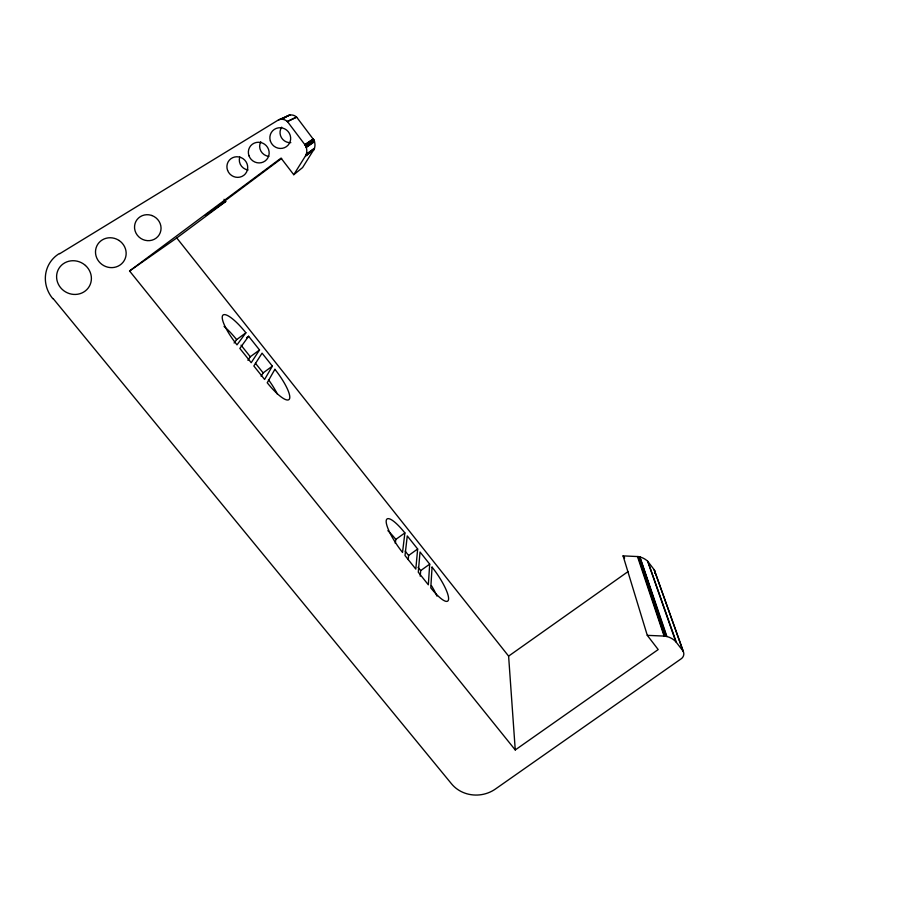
<?xml version="1.0" encoding="UTF-8"?>
<svg xmlns="http://www.w3.org/2000/svg" width="910" height="910" viewBox="0 0 910 910"><rect width="100%" height="100%" fill="white"/><g stroke="black" fill="none" stroke-linecap="round" stroke-linejoin="round"><path stroke-width="1.36" d="M429.702 564.154L428.326 584.789L418.281 572.197L420.033 551.995L429.702 564.154L420.682 570.604L420.227 576.178M417.656 549.003L415.813 569.103L405.007 555.555L407.271 535.933L417.656 549.003L408.624 555.487L408.192 559.548M404.882 532.919L402.527 552.438A28.87 6.779 55 0 1 386.215 520.713A28.87 6.779 55 0 1 404.882 532.919L395.827 539.425L395.293 543.372M640.117 556.977L639.07 556.727A12.683 11.989 -17.4 0 0 638.251 556.59L623.077 555.874L647.294 635.351L658.203 649.558L515.253 749.954L129.561 270.987L281.031 158.124L293.759 174.709L305.988 155.109A9.851 9.578 40 0 0 306.215 154.529L306.272 154.336A11.978 11.637 40 0 0 306.26 147.409L306.226 147.192A11.045 10.738 40.1 0 0 305.999 146.578L305.919 146.385A10.169 9.885 40.1 0 0 305.578 145.611L288.015 122.327A7.223 7.007 42.8 0 0 287.401 121.621L287.276 121.496A7.906 7.667 42.7 0 0 280.428 119.381M293.759 174.709L302.598 167.565L314.212 148.967A9.339 9.089 41 0 0 314.416 148.421L314.485 148.228A11.352 11.045 41 0 0 314.473 141.664L314.439 141.448A10.465 10.181 41.1 0 0 314.234 140.868L314.155 140.686A9.646 9.384 41.1 0 0 313.825 139.958L297.206 117.868A6.848 6.643 43.7 0 0 296.626 117.197L296.501 117.072A7.485 7.269 43.6 0 0 290.028 115.058L289.846 115.069A7.269 7.053 43.6 0 0 289.164 115.229L288.993 115.286A7.053 6.848 43.7 0 0 288.345 115.536L288.186 115.604A6.825 6.62 43.7 0 0 287.583 115.934L282.805 118.857M272.374 366.127L264.594 379.459L253.856 365.991L262.069 353.16L272.374 366.127L263.149 372.895L261.113 376.296M259.532 349.963L251.206 362.68L239.842 348.428L248.623 336.245L259.532 349.963L250.284 356.765L247.918 360.303M245.893 332.798L236.998 344.856A29.962 7.223 52.4 0 1 222.757 315.349A29.962 7.223 52.4 0 1 245.893 332.798L236.634 339.623L234.097 342.99M305.737 155.644L313.973 149.479M305.464 156.156L313.802 149.809M305.988 155.109L314.212 148.967M305.908 155.292L314.143 149.138M305.828 155.474L314.064 149.308M281.656 158.454L205.341 215.522L225.725 201.485L224.031 199.313M129.561 270.987L176.756 237.965L225.725 201.485M306.272 154.336L314.485 148.228M306.215 154.529L314.416 148.421M246.576 337.758L248.623 336.245M515.253 749.954L508.61 656.121L627.957 571.651M306.226 147.192L314.439 141.448M306.283 147.397L314.496 141.653M305.999 146.578L314.234 140.868M305.919 146.385L314.155 140.686M305.476 145.429L313.734 139.787M305.578 145.611L313.825 139.958M305.271 145.077L313.54 139.446M305.168 144.895L313.438 139.275M304.952 144.565L313.233 138.957M305.055 144.736L313.336 139.116M59.65 253.765L277.857 120.291A7.2 6.984 42.8 0 1 278.494 119.949L278.653 119.87A7.451 7.223 42.8 0 1 279.347 119.608L279.518 119.563A7.667 7.439 42.7 0 1 280.246 119.381L280.428 119.346M287.276 121.496L296.501 117.072M287.401 121.621L296.626 117.197M278.494 119.949L289.164 115.229M280.246 119.381L290.028 115.035M647.294 635.351L664.778 636.101A14.617 13.65 -17.4 0 1 665.711 636.261L666.916 636.534A20.338 18.973 -17.2 0 1 675.561 641.379L682.693 650.536A6.324 5.892 -18.1 0 1 683.114 651.185L683.387 651.742A6.324 5.892 -18.1 0 1 681.67 658.453L495.415 789.027A31.463 28.995 -7.2 0 1 451.565 783.874L53.076 298.48M640.094 557.045A17.643 16.664 -17.3 0 1 647.636 561.242L653.858 569.296A5.483 5.176 -18.2 0 1 654.233 569.865L654.472 570.354A5.483 5.176 -18.2 0 1 654.745 573.289M241.048 345.174L250.284 356.765M255.403 363.192L263.149 372.895M405.166 551.13L408.624 555.487M418.043 567.294L420.682 570.604M176.756 237.965L508.61 656.121M623.077 555.874L624.658 557.955M654.415 570.229L683.387 651.742M654.233 569.865L683.194 651.321M647.909 561.527L676.301 642.187M647.636 561.242L675.72 641.539M639.901 556.92L666.916 636.534M639.684 556.863L666.427 636.409M639.275 556.772L666.188 636.363M639.07 556.727L665.711 636.261M638.251 556.59L664.778 636.101M638.058 556.567L664.55 636.079M637.478 556.51L664.107 636.033M248.077 169.988A9.987 9.646 38.3 0 1 239.785 156.941M290.836 142.654A9.987 9.703 42.3 0 1 281.679 127.172M52.814 298.685A32.339 30.496 29.2 0 1 59.446 253.481M268.825 156.349A9.987 9.68 40.1 0 1 260.795 141.732M268.45 379.697A29.666 7.382 52.9 0 1 277.334 394.075M224.065 326.44A29.95 7.451 52.4 0 1 236.634 339.623M387.887 530.678A28.847 7.007 55 0 1 395.827 539.425M431.408 585.551A28.756 6.905 55.5 0 1 436.959 596.107M432.068 567.123L430.783 587.871A28.767 6.688 55.4 0 0 448.584 599.053A28.767 6.688 55.4 0 0 432.068 567.123M274.9 369.301L267.221 382.757A29.689 7.155 52.9 0 0 289.391 399.058A29.689 7.155 52.9 0 0 274.9 369.301M151.833 215.511L151.174 215.283A13.445 12.808 32.1 0 0 134.555 227.898L134.612 228.581A13.445 12.808 32.1 0 0 147.409 240.649A13.445 12.808 32.1 0 0 160.865 230.435A13.445 12.808 32.1 0 0 151.833 215.511M119.074 240.479L118.38 240.047A15.538 14.731 30.6 0 0 95.493 251.843A15.538 14.731 30.6 0 0 118.141 266.141A15.538 14.731 30.6 0 0 119.074 240.479M85.472 265.481L84.766 264.89A17.643 16.619 29.4 0 0 56.818 274.024A17.643 16.619 29.4 0 0 79.864 293.737A17.643 16.619 29.4 0 0 85.472 265.481M270.338 140.902A10.545 10.226 41.4 0 0 287.935 145.327A10.545 10.226 41.4 0 0 282.532 128.048A10.545 10.226 41.4 0 0 270.338 140.902M248.987 155.815A10.545 10.192 39.3 0 0 266.744 159.477A10.545 10.192 39.3 0 0 260.556 142.472A10.545 10.192 39.3 0 0 248.987 155.815M227.58 170.375A10.533 10.169 37.5 0 0 245.359 173.856A10.533 10.169 37.5 0 0 238.977 156.952A10.533 10.169 37.5 0 0 227.58 170.375"/></g></svg>
